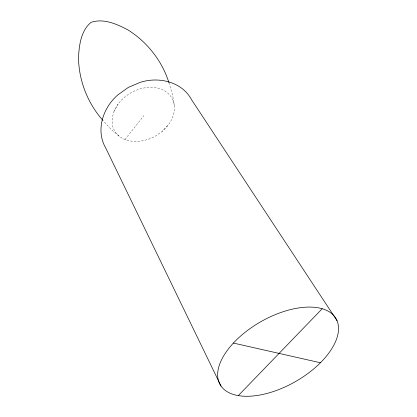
<?xml version="1.0" encoding="UTF-8"?>
<svg xmlns="http://www.w3.org/2000/svg" width="417" height="417" viewBox="0 0 417 417"><rect width="100%" height="100%" fill="white"/><g stroke="black" fill="none" stroke-linecap="round" stroke-linejoin="round"><path stroke-width="0.31" stroke-dasharray="2.08 1.56" d="M114.107 111.016L112.147 118.152L112.408 125.053A33.084 24.947 -29.6 0 0 124.975 139.549C135.009 143.193 146.122 141.123 155.333 136.182L162.192 131.412L167.832 125.538A33 24.884 -29.6 0 0 162.109 89.577A33 24.884 -29.6 0 0 118.11 104.031L114.107 111.016L118.11 104.031M124.975 139.549L143.896 115.598M167.832 125.538L162.192 131.412M119.09 136.109L111.266 129.525L103.28 120.81M168.911 82.623L172.628 95.097L174.264 105.157"/><path stroke-width="0.63" d="M238.305 395.613L322.216 308.736M233.395 343.066L320.418 362.759M102.879 120.351C87.711 103.333 78.855 80.669 78.5 57.864C79.094 45.531 80.841 30.749 91.021 22.388C103.562 18.004 117.156 24.202 128.155 30.034C147.274 42.091 162.166 61.023 168.911 82.623M337.056 320.741A66.689 34.595 -29.6 0 0 237.07 339.323A66.689 34.595 -29.6 0 0 260.156 394.977A66.689 34.595 -29.6 0 0 337.056 320.741L191.638 99.819C182.047 81.654 158.496 76.301 140.018 82.436L128.332 87.403L118.027 94.768C103.103 107.372 95.331 130.255 105.746 148.025L221.041 386.09"/></g></svg>
